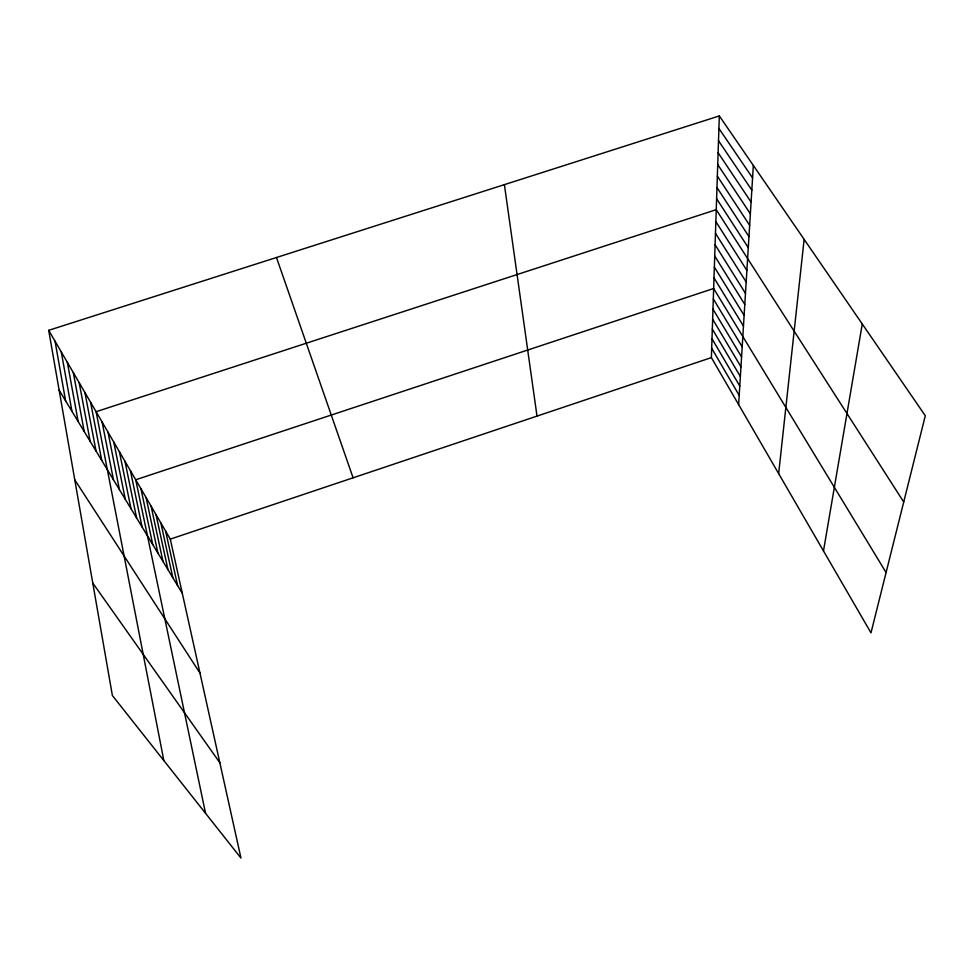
<?xml version="1.0" encoding="UTF-8"?>
<svg xmlns="http://www.w3.org/2000/svg" width="974" height="974" viewBox="0 0 974 974"><rect width="100%" height="100%" fill="white"/><g stroke="black" fill="none" stroke-linecap="round" stroke-linejoin="round"><path stroke-width="1.46" d="M719.323 115.93L925.3 415.752L870.987 632.869L711.385 357.604L719.323 115.93L48.7 330.32L112.387 695.533L240.968 858.07L170.292 539.133L48.7 330.32M738.633 404.6L753.34 165.458M778.652 473.608L804.134 239.385M823.48 550.943L862.27 324.001M170.292 539.133L711.385 357.604M92.761 583.024L219.844 762.727M718.909 128.446L752.573 177.913M718.508 140.719L751.831 190.125M718.118 152.748L751.088 202.093M717.728 164.557L750.37 213.83M717.351 176.148L749.663 225.347M716.974 187.532L748.969 236.633M716.608 198.696L748.288 247.713M74.779 479.841L199.974 673.071M903.726 502.012L716.243 209.666L96.097 411.71L163.839 760.572M715.853 221.597L746.888 270.407M715.464 233.297L746.181 281.985M715.086 244.766L745.475 293.344M714.721 256.016L744.793 304.46M714.356 267.046L744.124 315.369M714.003 277.882L743.466 326.059M886.084 572.529L713.65 288.499L135.727 479.768L205.538 813.278M59.134 390.16L182.296 593.312M713.309 298.921L742.188 346.829M712.98 309.148L741.567 356.91M712.651 319.204L740.958 366.808M712.323 329.066L740.362 376.524M712.006 338.745L739.777 386.057M711.69 348.266L739.205 395.407M276.482 257.501L353.087 477.808M165.629 531.122L177.609 585.569M160.88 522.965L172.824 577.679M156.035 514.649L167.954 569.632M151.104 506.176L162.975 561.438M146.076 497.544L157.91 553.074M140.95 488.741L152.748 544.551M130.406 470.625L142.082 526.983M124.964 461.286L136.591 517.924M119.425 451.778L130.991 508.672M113.775 442.062L125.269 499.236M108.004 432.152L119.425 489.593M102.112 422.034L113.459 479.756M90.57 402.213L101.746 460.434M84.933 392.534L96.024 450.999M79.186 382.672L90.18 441.368M73.33 372.616L84.227 431.543M67.352 362.352L78.151 421.511M61.265 351.882L71.942 411.272M55.043 341.217L65.599 400.825M504.398 184.646L537.003 416.105"/></g></svg>
